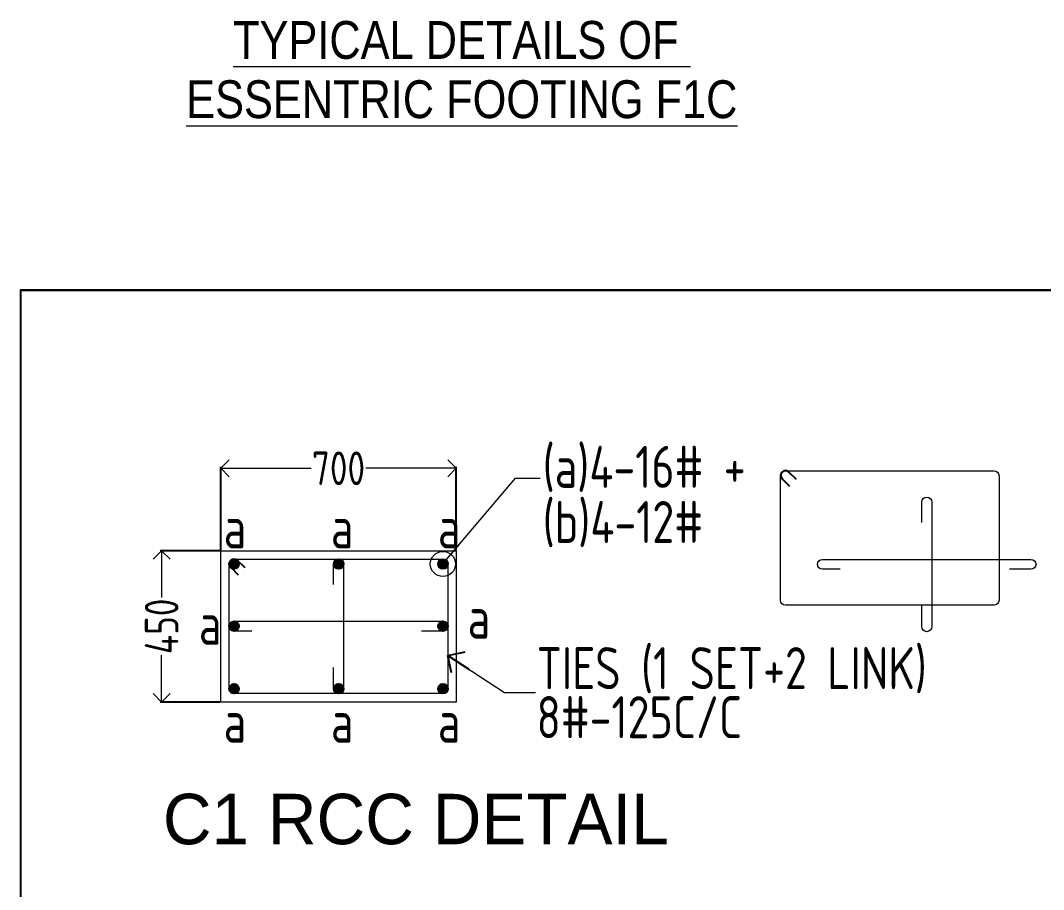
# Model space of a CAD drawing. Header units: millimetres. Extents: x 3470347 to 5996549, y -3470518 to 17149644.
# Drawn here: x 4633276 to 4645448, y 7488036 to 7498374 of the extents above; entities that cross this region are included whole.
import ezdxf
from ezdxf.enums import TextEntityAlignment as Align

# ---------------------------------------------------------------- set-up
doc = ezdxf.new("R2010")
doc.units = ezdxf.units.MM
doc.header["$MEASUREMENT"] = 0
doc.header["$PDMODE"] = 35
doc.header["$PDSIZE"] = -5
doc.layers.get('0').update_dxf_attribs({"linetype": 'CONTINUOUS', "lineweight": 25})
doc.layers.get('DEFPOINTS').update_dxf_attribs({"linetype": 'CONTINUOUS', "lineweight": 25})
for name, color, linetype, lineweight in [('PV_TEXT_ROMANS', 7, 'CONTINUOUS', 0), ('rDIMension', 1, 'CONTINUOUS', 18), ('rRCC 2', 40, 'CONTINUOUS', 15), ('rREINF 1', 1, 'CONTINUOUS', 25), ('rREINF 2', 4, 'CONTINUOUS', 25)]:
    doc.layers.add(name, color=color, linetype=linetype, lineweight=lineweight)
doc.styles.add('DIM', font='geniso.shx', dxfattribs={"width": 0.85})
doc.styles.add('J.P', font='ARIALN.TTF')
doc.styles.get("Standard").update_dxf_attribs({"font": ''})
doc.styles.get('Standard').set_extended_font_data('AR CENA')
doc.dimstyles.new('ST-150', dxfattribs={"dimscale": 75, "dimtxt": 3, "dimasz": 2, "dimexe": 0.18, "dimexo": 0.0625, "dimgap": 0.2, "dimtad": 0, "dimdec": 0, "dimlfac": 2, "dimzin": 0, "dimdsep": 46, "dimtxsty": 'DIM', "dimblk": 'OPEN90', "dimcen": 0.09, "dimclrd": 256, "dimclrt": 7, "dimadec": 0, "dimazin": 0, "dimtfac": 1, "dimtdec": 0, "dimtofl": 0, "dimtmove": 0, "dimatfit": 3, "dimldrblk": 'OPEN90', "dimfxl": 1, "dimtolj": 1, "dimtzin": 0, "dimlwd": -1, "dimarcsym": 0})
doc.dimstyles.new('ST-25', dxfattribs={"dimscale": 100, "dimtxt": 2.5, "dimasz": 2, "dimexe": 0.18, "dimexo": 0.0625, "dimgap": 0.2, "dimtad": 0, "dimdec": 0, "dimlfac": 0.25, "dimzin": 0, "dimdsep": 46, "dimtxsty": 'DIM', "dimblk": 'OPEN90', "dimcen": 0.09, "dimclrd": 256, "dimclrt": 7, "dimadec": 0, "dimazin": 0, "dimtfac": 1, "dimtdec": 0, "dimtofl": 0, "dimtmove": 0, "dimatfit": 3, "dimldrblk": 'OPEN90', "dimfxl": 1, "dimtolj": 1, "dimtzin": 0, "dimlwd": -1, "dimarcsym": 0})

# ---------------------------------------------------------------- blocks, each defined once
blk = doc.blocks.new('_Open90')
at = {"color": 0, "linetype": 'ByBlock', "lineweight": -2}
for p, q in [((-0.5, 0.5), (0, 0)), ((0, 0), (-1, 0)), ((0, 0), (-0.5, -0.5))]:
    blk.add_line(p, q, dxfattribs=at)
blk = doc.blocks.new('*D550')
at = {"layer": 'DEFPOINTS', "color": 0}
for p in [(4635660.243217506, 7492066.404453999), (4634955.818529156, 7490266.404453999), (4635660.243217506, 7490266.404453999)]:
    blk.add_point(p, dxfattribs=at)
at = {"layer": 'rDIMension', "color": 0, "lineweight": -2}
for p, q in [((4635653.993217506, 7492066.404453999), (4634937.818529156, 7492066.404453999)), ((4635653.993217506, 7490266.404453999), (4634937.818529156, 7490266.404453999))]:
    blk.add_line(p, q, dxfattribs=at)
at = {"layer": 'rDIMension'}
for p, q in [((4634955.818529156, 7491866.404453999), (4634955.818529156, 7491509.538312268)), ((4634955.818529156, 7490466.404453999), (4634955.818529156, 7490823.270595731))]:
    blk.add_line(p, q, dxfattribs=at)
at = {"layer": 'rDIMension', "xscale": 200, "yscale": 200, "zscale": 200}
for p, rotation in [((4634955.818529156, 7492066.404453999), 90), ((4634955.818529156, 7490266.404453999), 270)]:
    blk.add_blockref('_Open90', p, dxfattribs=dict(at, rotation=rotation))
at = {"layer": 'rDIMension', "color": 7, "insert": (4634955.818529156, 7491166.404453999), "char_height": 400, "attachment_point": 5, "rotation": 90, "style": 'DIM'}
blk.add_mtext('\\A1;450', dxfattribs=at)
blk = doc.blocks.new('*D551')
at = {"layer": 'DEFPOINTS', "color": 0}
for p in [(4638460.243217506, 7493046.901981273), (4635660.243217506, 7492066.404453999), (4638460.243217506, 7492066.404453999)]:
    blk.add_point(p, dxfattribs=at)
at = {"layer": 'rDIMension', "color": 0, "lineweight": -2}
for p, q in [((4635660.243217506, 7492072.654453999), (4635660.243217506, 7493064.901981273)), ((4638460.243217506, 7492072.654453999), (4638460.243217506, 7493064.901981273))]:
    blk.add_line(p, q, dxfattribs=at)
at = {"layer": 'rDIMension'}
for p, q in [((4635860.243217506, 7493046.901981273), (4636734.109359238, 7493046.901981273)), ((4638260.243217506, 7493046.901981273), (4637386.377075773, 7493046.901981273))]:
    blk.add_line(p, q, dxfattribs=at)
at = {"layer": 'rDIMension', "xscale": 200, "yscale": 200, "zscale": 200, "rotation": 180}
blk.add_blockref('_Open90', (4635660.243217506, 7493046.901981273), dxfattribs=at)
at = {"layer": 'rDIMension', "xscale": 200, "yscale": 200, "zscale": 200}
blk.add_blockref('_Open90', (4638460.243217506, 7493046.901981273), dxfattribs=at)
at = {"layer": 'rDIMension', "color": 7, "insert": (4637060.243217506, 7493046.901981273), "char_height": 400, "attachment_point": 5, "style": 'DIM'}
blk.add_mtext('\\A1;700', dxfattribs=at)

msp = doc.modelspace()

# ---------------------------------------------------------------- hatches: boundary and pattern name
at = {"layer": 'rREINF 2'}
h = msp.add_hatch(color=256, dxfattribs=at)
h.dxf.hatch_style = 1
h.paths.add_polyline_path([(4635875.566591955, 7491908.742766774, 1), (4635760.243217506, 7491908.742766774, 1)])
h = msp.add_hatch(color=256, dxfattribs=at)
h.dxf.hatch_style = 1
h.paths.add_polyline_path([(4637004.919843057, 7491908.742766774, -1), (4637120.243217506, 7491908.742766774, -1)])
h = msp.add_hatch(color=256, dxfattribs=at)
h.dxf.hatch_style = 1
h.paths.add_polyline_path([(4638244.919843056, 7491908.742766774, -1), (4638360.243217506, 7491908.742766774, -1)])
h = msp.add_hatch(color=256, dxfattribs=at)
h.dxf.hatch_style = 1
h.paths.add_polyline_path([(4635875.566591955, 7491168.742766775, 1), (4635760.243217506, 7491168.742766775, 1)])
h = msp.add_hatch(color=256, dxfattribs=at)
h.dxf.hatch_style = 1
h.paths.add_polyline_path([(4638244.919843056, 7491168.742766775, -1), (4638360.243217506, 7491168.742766775, -1)])
h = msp.add_hatch(color=256, dxfattribs=at)
h.dxf.hatch_style = 1
h.paths.add_polyline_path([(4635875.566591955, 7490424.066141224, -1), (4635760.243217506, 7490424.066141224, -1)])
h = msp.add_hatch(color=256, dxfattribs=at)
h.dxf.hatch_style = 1
h.paths.add_polyline_path([(4637004.919843057, 7490424.066141224, 1), (4637120.243217506, 7490424.066141224, 1)])
h = msp.add_hatch(color=256, dxfattribs=at)
h.dxf.hatch_style = 1
h.paths.add_polyline_path([(4638244.919843056, 7490424.066141224, 1), (4638360.243217506, 7490424.066141224, 1)])

# ---------------------------------------------------------------- linework, layer by layer
at = {"elevation": -1.33037760054927e-06}
msp.add_lwpolyline([(4646789.449080639, 7495164.826261385), (4633276.165057939, 7495164.826261385), (4633276.165057939, 7479846.856525601), (4646789.449080639, 7479846.856525601)], close=True, dxfattribs=at)
msp.add_lwpolyline([(4633276.165057939, 7495164.826261385), (4646789.449080639, 7495164.826261385)], dxfattribs=at)
at = {"layer": 'rRCC 2', "color": 1, "elevation": -6.651888002746348e-07}
for points in [[(4642319.052694147, 7491478.432939108), (4642319.052694147, 7492958.432939108, -0.414213562373095), (4642379.052694147, 7493018.432939108), (4644859.052694147, 7493018.432939108, -0.414213562373095), (4644919.052694147, 7492958.432939108), (4644919.052694147, 7491478.432939108, -0.414213562373095), (4644859.052694147, 7491418.432939108), (4642379.052694147, 7491418.432939108, -0.414213562373095)], [(4635760.243217506, 7490426.404453999), (4635760.243217506, 7491906.404453999, -0.414213562373095), (4635820.243217506, 7491966.404453999), (4638300.243217506, 7491966.404453999, -0.414213562373095), (4638360.243217506, 7491906.404453999), (4638360.243217506, 7490426.404453999, -0.414213562373095), (4638300.243217506, 7490366.404453999), (4635820.243217506, 7490366.404453999, -0.414213562373095)]]:
    msp.add_lwpolyline(points, format="xyb", close=True, dxfattribs=at)
for points in [[(4643999.949622716, 7492401.70362315), (4643999.949622716, 7492643.295682902, -0.414213562373095), (4644059.949622716, 7492703.295682902), (4644058.779098157, 7492703.295682902, -0.414213562373095), (4644118.779098157, 7492643.295682902), (4644118.779098157, 7491163.295682902, -0.414213562373095), (4644058.779098157, 7491103.295682902), (4644059.949622716, 7491103.295682902, -0.414213562373095), (4643999.949622716, 7491163.295682902), (4643999.949622716, 7491414.404812402)], [(4637001.413742064, 7491664.812394247), (4637001.413742064, 7491906.404453999, -0.414213562373095), (4637061.413742064, 7491966.404453999), (4637060.243217506, 7491966.404453999, -0.414213562373095), (4637120.243217506, 7491906.404453999), (4637120.243217506, 7490426.404453999, -0.414213562373095), (4637060.243217506, 7490366.404453999), (4637061.413742064, 7490366.404453999, -0.414213562373095), (4637001.413742064, 7490426.404453999), (4637001.413742064, 7490677.513583499)], [(4643029.06724434, 7491846.262841227), (4642818.779098157, 7491846.262841227, -0.414213562373095), (4642758.779098157, 7491906.262841227), (4642758.779098157, 7491903.295682902, -0.414213562373095), (4642818.779098157, 7491963.295682902), (4645298.779098157, 7491963.295682902, -0.414213562373095), (4645358.779098157, 7491903.295682902), (4645358.779098157, 7491906.262841227, -0.414213562373095), (4645298.779098157, 7491846.262841227), (4645044.749871274, 7491846.262841227)], [(4636030.531363688, 7491109.371612324), (4635820.243217506, 7491109.371612324, -0.414213562373095), (4635760.243217506, 7491169.371612324), (4635760.243217506, 7491166.404453999, -0.414213562373095), (4635820.243217506, 7491226.404453999), (4638300.243217506, 7491226.404453999, -0.414213562373095), (4638360.243217506, 7491166.404453999), (4638360.243217506, 7491169.371612324, -0.414213562373095), (4638300.243217506, 7491109.371612324), (4638046.213990622, 7491109.371612324)]]:
    msp.add_lwpolyline(points, format="xyb", dxfattribs=at)
at = {"layer": 'rRCC 2', "color": 6, "elevation": -6.651888002746348e-07}
msp.add_lwpolyline([(4635660.243217506, 7490266.404453999), (4635660.243217506, 7492066.404453999), (4638460.243217506, 7492066.404453999), (4638460.243217506, 7490266.404453999)], close=True, dxfattribs=at)
at = {"layer": 'rREINF 1', "elevation": -6.651888002746348e-07}
for points in [[(4642507.210571115, 7492914.570908427), (4642419.094592794, 7493002.686886748, 0.9999999999999999), (4642337.548652692, 7492921.140946646), (4642425.664631013, 7492833.024968324)], [(4635948.401094473, 7491862.542423318), (4635860.285116152, 7491950.658401639, 0.9999999999999999), (4635778.73917605, 7491869.112461537), (4635866.855154371, 7491780.996483215)]]:
    msp.add_lwpolyline(points, format="xyb", dxfattribs=at)
at = {"layer": 'rREINF 2'}
for centre in [(4635817.90490473, 7491908.742766774, -6.651888002746348e-07), (4637062.581530281, 7491908.742766774, -6.651888002746348e-07), (4638302.581530281, 7491908.742766774, -6.651888002746348e-07), (4635817.90490473, 7491168.742766775, -6.651888002746348e-07), (4638302.581530281, 7491168.742766775, -6.651888002746348e-07), (4635817.90490473, 7490424.066141224, -6.651888002746348e-07), (4637062.581530281, 7490424.066141224, -6.651888002746348e-07), (4638302.581530281, 7490424.066141224, -6.651888002746348e-07)]:
    msp.add_circle(centre, 57.66168722455272, dxfattribs=at)

# ---------------------------------------------------------------- texts
at = {"layer": 'PV_TEXT_ROMANS', "style": 'J.P'}
for s, p in [('%%UTYPICAL DETAILS OF ', (4638527.218394101, 7498142.423969965, -6.651888002746348e-07)), ('%%UESSENTRIC FOOTING F1C', (4638527.218394101, 7497437.332525649, -6.651888002746348e-07))]:
    msp.add_text(s, height=450, rotation=359.9999999999999, dxfattribs=at).set_placement(p, align=Align.MIDDLE)
at = {"layer": 'rDIMension', "color": 7, "char_height": 500, "attachment_point": 4, "line_spacing_factor": 0.7, "style": 'DIM'}
for s, insert in [('\\A1;(a)4-16# + ', (4639489.345788778, 7493039.587828646, -6.651888002746348e-07)), ('\\A1;(b)4-12#', (4639489.345788778, 7492382.929731992, -6.651888002746348e-07)), ('\\A1;a', (4635693.293412287, 7492343.598763653, -6.651888002746348e-07)), ('\\A1;a', (4636968.914761863, 7492343.598763653, -6.651888002746348e-07)), ('\\A1;a', (4638241.700182851, 7492343.598763653, -6.651888002746348e-07)), ('\\A1;a', (4638595.368278139, 7491270.152712405, -6.651888002746348e-07)), ('\\A1;a', (4635397.742098903, 7491196.864978403, -6.651888002746348e-07)), ('\\A1;TIES (1 SET+2 LINK)\\P8#-125C/C', (4639417.038419956, 7490377.833110097, -6.651888002746348e-07)), ('\\A1;a', (4635693.293412287, 7490032.808125357, -6.651888002746348e-07)), ('\\A1;a', (4636968.914761863, 7490032.808125357, -6.651888002746348e-07)), ('\\A1;a', (4638241.700182851, 7490032.808125357, -6.651888002746348e-07))]:
    msp.add_mtext(s, dxfattribs=dict(at, insert=insert))
at = {"layer": 'rRCC 2'}
msp.add_text('C1 RCC DETAIL', height=600, dxfattribs=at).set_placement((4634970.76578057, 7488574.604618038, -6.651888002746348e-07))

# ---------------------------------------------------------------- dimensions: what is measured, and where the dimension line sits
at = {"layer": 'rDIMension'}
dim = msp.add_linear_dim(base=(4638460.243217506, 7493046.901981273, -6.651888002746348e-07), p1=(4635660.243217506, 7492066.404453999, -6.651888002746348e-07), p2=(4638460.243217506, 7492066.404453999, -6.651888002746348e-07), dimstyle='ST-25', override={"dimtxt": 4, "dimtxsty": 'DIM'}, dxfattribs=at)
dim.commit()
dim.dimension.update_dxf_attribs({"geometry": '*D551', "text_midpoint": (4637060.243217506, 7493046.901981273, -6.651888002746348e-07)})
dim = msp.add_linear_dim(base=(4634955.818529156, 7490266.404453999, -6.651888002746348e-07), p1=(4635660.243217506, 7492066.404453999, -6.651888002746348e-07), p2=(4635660.243217506, 7490266.404453999, -6.651888002746348e-07), angle=90, dimstyle='ST-25', override={"dimtxt": 4}, dxfattribs=at)
dim.commit()
dim.dimension.update_dxf_attribs({"geometry": '*D550', "text_midpoint": (4634955.818529156, 7491166.404453999, -6.651888002746348e-07)})

# ---------------------------------------------------------------- leaders
at = {"layer": 'rRCC 2', "annotation_type": 0, "has_hookline": 1, "hookline_direction": 0}
msp.add_leader([(4638302.581530281, 7491908.742766774, -6.651888002746348e-07), (4639165.055329615, 7492929.714534422, -6.651888002746348e-07), (4639459.345788778, 7492929.714534422, -6.651888002746348e-07)], dimstyle='ST-150', override={"dimasz": 4, "dimldrblk": 'Origin'}, dxfattribs=at)
at = {"layer": 'rRCC 2', "annotation_type": 0, "has_hookline": 1, "hookline_direction": 0, "text_width": 4719.457677165355}
msp.add_leader([(4638360.243217506, 7490820.579344627, -6.651888002746348e-07), (4639033.242341152, 7490377.833110097, -6.651888002746348e-07), (4639402.038419956, 7490377.833110097, -6.651888002746348e-07)], dimstyle='ST-150', override={"dimasz": 4}, dxfattribs=at)

doc.saveas('drawing.dxf')
